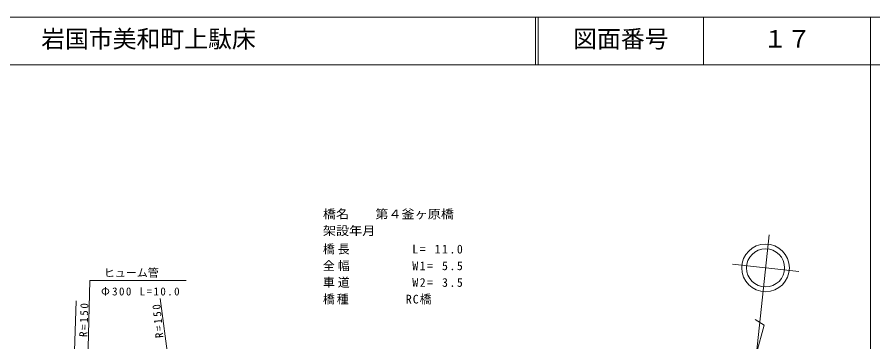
# Model space of a CAD drawing. Units: millimetres, scale not verified. Extents: x -625 to 710962, y -625 to 360139.
# Drawn here: x 430934 to 610462, y 291984 to 360139 of the extents above; entities that cross this region are included whole.
import ezdxf
from ezdxf.enums import TextEntityAlignment as Align

# ---------------------------------------------------------------- set-up
doc = ezdxf.new("R2010")
doc.units = ezdxf.units.MM
doc.header["$LTSCALE"] = 1000
doc.layers.add('S-SUV', color=7, linetype='Continuous', lineweight=13)
doc.styles.add('ＭＳ ゴシック', font='')
doc.styles.get('ＭＳ ゴシック').set_extended_font_data('MS Gothic')

msp = doc.modelspace()

# ---------------------------------------------------------------- linework, layer by layer
at = {"layer": 'S-SUV'}
for p, q in [((710962, 360139), (70962, 360139)), ((539709, 360139), (539709, 350139)), ((540209, 360139), (540209, 350139)), ((574959, 360139), (574959, 350139)), ((609962, 360139), (609962, 350139)), ((70962, 350139), (710962, 350139)), ((609962, 139), (609962, 350139)), ((586032, 289622), (588691, 314481)), ((580986, 308265), (594907, 306776)), ((446203, 304861), (445441, 276289)), ((446203, 304861), (466382, 304861)), ((443352, 300589), (442308, 271163)), ((460913, 301064), (464831, 271924)), ((587665, 295482), (585782, 296689)), ((586032, 289622), (587665, 295482))]:
    msp.add_line(p, q, dxfattribs=at)
for radius in [5000, 4000]:
    msp.add_circle((587947, 307520), radius, dxfattribs=at)

# ---------------------------------------------------------------- texts
at = {"layer": 'S-SUV', "style": 'ＭＳ ゴシック'}
for s, height, p in [('岩国市美和町上駄床', 3666, (435986, 352639)), ('図面番号', 3666, (547584, 352639)), ('１７', 3666, (587459, 352639)), ('ヒューム管', 1686, (449137, 305133))]:
    msp.add_text(s, height=height, dxfattribs=at).set_placement(p, align=Align.BOTTOM_LEFT)
at = {"layer": 'S-SUV', "style": 'ＭＳ ゴシック', "width": 1.1}
for s, p in [('橋名\u3000\u3000第４釜ヶ原橋', (495082, 317328)), ('架設年月\u3000\u3000', (495082, 313828))]:
    msp.add_text(s, height=1833, dxfattribs=at).set_placement(p, align=Align.BOTTOM_LEFT)
at = {"layer": 'S-SUV', "attachment_point": 7, "style": 'ＭＳ ゴシック'}
for s, insert, char_height in [('\\T1.25;橋長\u3000\u3000\u3000\u3000L=\\~11.0', (495082, 310328), 1833), ('\\T1.25;全幅\u3000\u3000\u3000\u3000W1=\\~5.5', (495082, 306828), 1833), ('\\T1.25;車道\u3000\u3000\u3000\u3000W2=\\~3.5', (495082, 303328), 1833), ('\\T1.26;Φ300\\~L=10.0', (448544, 301676), 1686), ('\\T1.16;橋種\u3000\u3000\u3000\u3000RC橋', (495082, 299828), 1833)]:
    msp.add_mtext(s, dxfattribs=dict(at, insert=insert, char_height=char_height))
at = {"layer": 'S-SUV', "char_height": 1686, "attachment_point": 7, "style": 'ＭＳ ゴシック'}
for insert, rotation in [((445680, 292984), 88), ((461681, 292885), 95.6)]:
    msp.add_mtext('\\T1.3;R=150', dxfattribs=dict(at, insert=insert, rotation=rotation))

doc.saveas('drawing.dxf')
